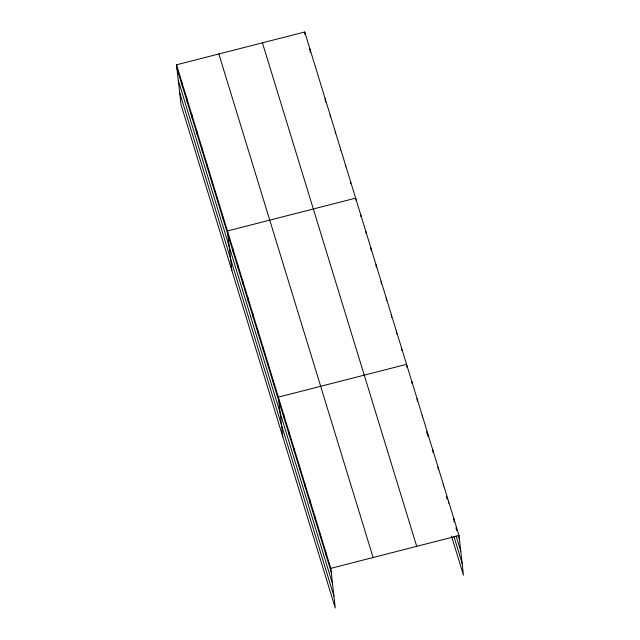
<?xml version="1.0" encoding="UTF-8"?>
<svg xmlns="http://www.w3.org/2000/svg" width="640" height="640" viewBox="0 0 640 640"><rect width="100%" height="100%" fill="white"/><g stroke="black" fill="none" stroke-linecap="round" stroke-linejoin="round"><path stroke-width="0.96" d="M176.536 64.8L330.816 568.328L335.264 608L180.984 104.472L176.536 64.8L304.736 32L459.016 535.528L463.464 575.2L451.52 536.2M330.816 568.328L459.016 535.528M426.504 431.752L427.376 434.608M446.32 496.424L447.192 499.28M455.936 527.808L456.808 530.664M458.264 535.424L459.432 539.224M456.104 535.88L460.76 551.096M453.976 536.696L462.136 563.328M262.432 42.824L416.712 546.352M218.84 53.976L373.12 557.504M176.952 68.504L331.232 572.032M178.28 80.376L332.56 583.896M179.648 92.608L333.936 596.128M453.768 518.408L454.184 522.104M448.528 501.288L448.736 503.136M443.28 484.168L443.488 486.016M438.032 467.048L438.344 469.824M432.792 449.928L433.104 452.704M427.544 432.808L427.96 436.504M422.296 415.688L422.504 417.536M417.056 398.568L417.36 401.344M411.808 381.448L412.016 383.296M406.872 367.104L406.56 364.328L278.36 397.128L282.808 436.8M401.472 347.712L401.784 350.488M396.376 331.096L396.688 333.872M391.288 314.48L391.6 317.256M386.192 297.864L386.504 300.64M381.104 281.248L381.416 284.024M376.016 264.632L376.328 267.4M370.92 248.008L371.232 250.784M365.832 231.392L366.04 233.248M360.736 214.776L360.944 216.632M355.856 200.016L355.648 198.16L227.448 230.968L231.896 270.64M350.56 181.544L350.768 183.4M345.464 164.928L345.672 166.784M340.376 148.312L340.584 150.168M335.28 131.696L335.488 133.552M330.192 115.08L330.4 116.936M325.104 98.464L325.512 102.168M309.824 48.616L310.24 52.32M304.736 32L305.048 34.776M325.568 551.208L325.984 554.912M320.32 534.088L320.736 537.792M315.08 516.968L315.496 520.672M309.832 499.848L310.248 503.552M304.584 482.728L305 486.432M299.344 465.608L299.76 469.312M294.096 448.488L294.512 452.192M288.848 431.368L289.264 435.072M283.608 414.248L284.016 417.952M273.264 380.512L273.68 384.216M268.176 363.896L268.592 367.6M263.088 347.28L263.504 350.984M257.992 330.664L258.408 334.368M252.904 314.048L253.32 317.752M247.808 297.432L248.224 301.136M242.72 280.816L243.136 284.52M237.632 264.2L238.04 267.904M232.536 247.584L232.952 251.28M222.352 214.352L222.768 218.048M217.264 197.736L217.68 201.432M212.176 181.12L212.584 184.816M207.08 164.504L207.496 168.2M201.992 147.888L202.408 151.584M196.896 131.272L197.312 134.968M191.808 114.656L192.224 118.352M186.712 98.04L187.128 101.736M181.624 81.416L182.04 85.12"/></g></svg>
